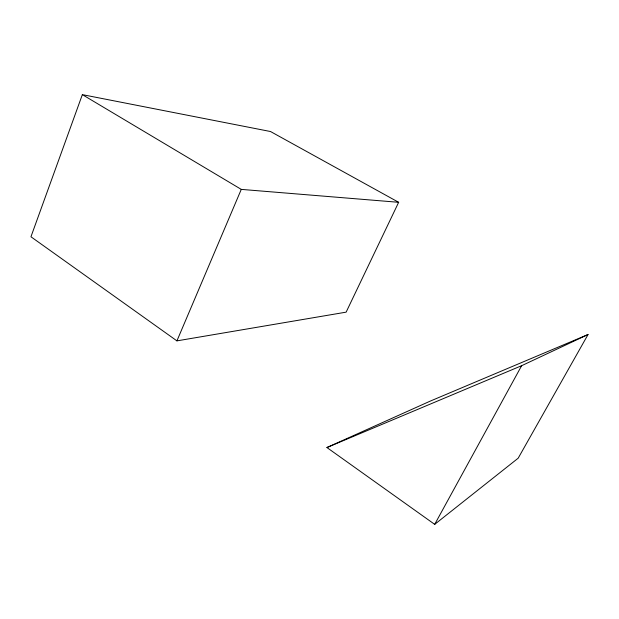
<?xml version="1.0" encoding="UTF-8"?>
<svg xmlns="http://www.w3.org/2000/svg" width="619" height="619" viewBox="0 0 619 619"><rect width="100%" height="100%" fill="white"/><g stroke="black" fill="none" stroke-linecap="round" stroke-linejoin="round"><path stroke-width="0.93" d="M82.35 94.637L30.95 236.775L176.926 340.868L346.129 312.154L398.659 202.305L270.511 131.522L82.35 94.637L241.271 189.383L398.659 202.305M176.926 340.868L241.271 189.383M434.693 524.363L521.639 365.697L588.05 334.515L518.18 458.192L434.693 524.363L326.917 447.529L430.228 401.12L588.05 334.515M326.917 447.529L521.639 365.697"/></g></svg>
